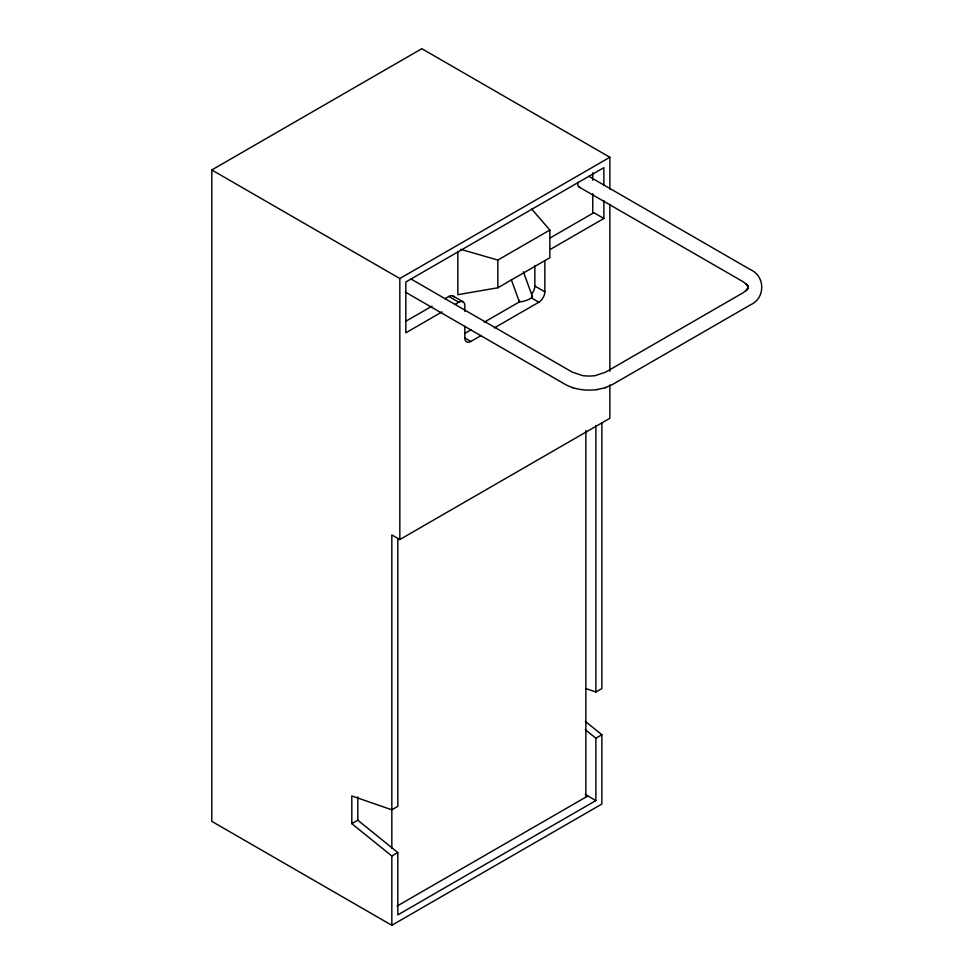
<?xml version="1.0" encoding="UTF-8"?>
<svg xmlns="http://www.w3.org/2000/svg" width="974" height="974" viewBox="0 0 974 974"><rect width="100%" height="100%" fill="white"/><g stroke="black" fill="none" stroke-linecap="round" stroke-linejoin="round"><path stroke-width="1.46" d="M585.386 721.417L601.871 734.737L601.871 804.037L391.828 925.3L211.784 821.362L211.784 169.963L421.827 48.7L609.87 157.264L609.87 189.126M211.784 169.963L399.827 278.527L609.87 157.264M460.69 249.332L497.848 260.058L549.86 230.022L531.755 209.13M406.17 321.067L432.03 306.14M444.96 298.677L448.831 296.437A8.486 4.894 -60 0 1 454.03 296.9M549.908 238.082L593.86 212.697L603.868 218.48L603.868 200.534M442.026 311.911L405.829 332.816L405.829 281.997L603.868 167.662L603.868 185.596M454.955 304.448L458.839 302.208A8.486 4.894 -60 0 1 464.841 305.678L464.841 311.558M550.858 249.076L603.868 218.48M457.841 251.487L457.841 294.696L497.848 287.768L549.86 257.745L549.86 230.022M464.756 333.437L471.294 329.662M484.382 322.114L519.69 301.721M464.586 337.868L470.844 341.472L481.302 335.433M494.378 327.885L538.853 302.208A8.486 4.894 -60 0 0 544.856 291.81L544.856 260.947M391.828 848.184L391.828 534.933L399.827 539.547L609.87 418.284L609.87 384.9M391.828 925.3L391.828 856L351.809 823.663L357.811 820.205L357.811 796.854M585.861 688.533L595.869 692.003L601.871 688.533L601.871 422.777M391.828 856L397.818 852.542L357.811 820.205M397.818 852.542L397.818 914.903L595.869 800.567L595.869 738.195L601.871 734.737M397.063 906.1L587.858 795.953M604.891 387.749L612.269 384.633L750.564 304.789C765.454 298.202 765.454 276.299 750.564 269.713L588.929 176.391M405.33 292.066L565.651 384.633C575.403 389.734 586.786 391.098 597.586 389.503M597.208 389.588L605.633 387.579M572.298 387.579L573.029 387.749M579.226 187.118L743.028 281.693L746.924 284.627L745.938 283.751L748.154 286.831L747.46 285.552L748.19 288.742L748.19 285.759L747.46 288.949L748.154 287.671L745.938 290.751L746.924 289.875L743.028 292.809L605.658 372.117L594.98 375.708L588.966 376.098L582.951 375.708L572.262 372.117L411.077 279.063M534.848 265.464L534.848 286.039L544.856 291.81M531.354 297.874L538.853 302.208M453.08 296.011L463.076 301.782M448.831 296.437L458.839 302.208M585.24 794.431L595.869 800.567M585.277 729.636L595.869 738.195M523.379 271.819L532.303 296.279M511.301 279.708L519.227 301.453M609.87 204.309L609.87 371.24M595.869 425.565L595.869 692.003M592.764 172.702L592.764 180.227M592.764 193.765L592.764 213.33M585.861 430.484L585.861 796.988M497.848 260.058L497.848 287.768M464.841 326.253L464.841 338.015A8.486 4.894 -60 0 0 470.844 341.472M399.827 278.527L399.827 539.547M397.818 538.391L397.818 806.338L391.828 809.808L351.809 795.941L351.809 823.663M534.848 286.039A8.486 4.894 -60 0 1 531.853 293.771M531.731 296.023A7.074 1.68 -20 0 1 526.216 300.479A7.074 1.68 -20 0 1 519.434 300.455M580.261 187.446A7.074 4.079 -60 0 1 577.935 182.296"/></g></svg>
